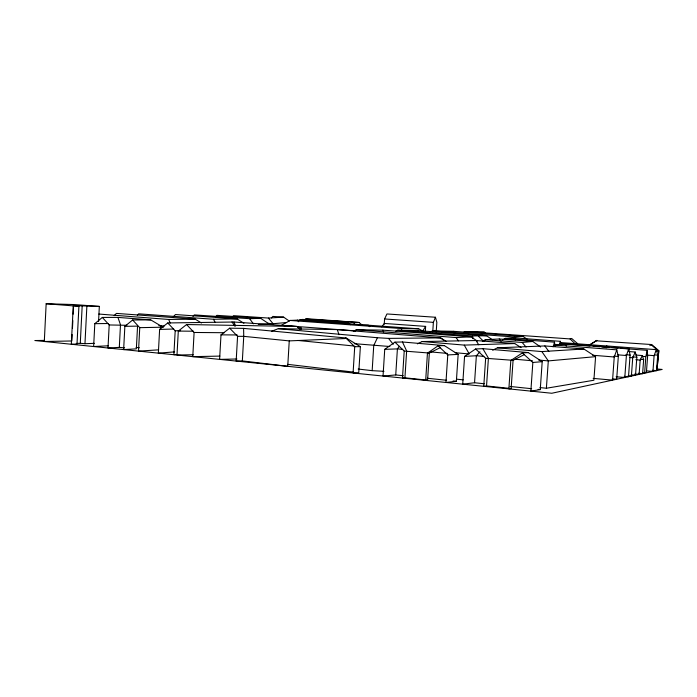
<?xml version="1.0" encoding="UTF-8"?>
<svg xmlns="http://www.w3.org/2000/svg" width="697" height="697" viewBox="0 0 697 697"><rect width="100%" height="100%" fill="white"/><g stroke="black" fill="none" stroke-linecap="round" stroke-linejoin="round"><path stroke-width="1.05" d="M98.556 321.561L99.331 306.41L73.647 304.537L46.159 303.744L44.303 341.504L71.817 340.972L72.139 334.543M78.927 306L73.246 305.887L71.321 344.257L77.01 344.03L78.927 306L74.196 305.652L99.331 306.41M72.462 328.113L72.845 320.611M73.168 314.181L73.542 306.68M76.287 343.455L80.286 343.299L82.185 305.817M80.286 343.299L84.964 343.708L86.872 306.157M124.859 326.344L137.562 326.126L136.351 348.848L123.639 349.598L124.859 326.344L132.639 319.984L139.749 327.66L163.011 327.198L150.726 319.879L117.932 317.405L102.328 317.423L94.809 323.678L93.642 346.531L108.34 345.79M102.328 317.423L109.194 324.959L108 347.995L119.309 347.385L124.632 347.838M119.309 347.385L120.485 324.793L117.932 317.405M139.749 327.66L138.511 351.114L158.628 349.842M301.017 329.62L297.027 326.475L234.026 322.014L167.759 322.955L159.622 329.42L158.35 353.135L174.59 351.889M167.759 322.955L175.191 330.796L173.884 354.721L177.125 354.451M300.067 329.341L297.027 326.475L186.569 324.541L178.301 331.075L176.994 355.034L193.235 354.747M186.569 324.541L194.106 332.469L192.773 356.646L219.904 356.097M229.662 328.182L237.572 336.32L243.75 336.355L289.246 340.894L345.015 338.55L345.79 337.993L354.721 346.697L353.091 372.991L358.746 372.729L360.375 346.644L346.209 338.001L243.593 328.383L229.662 328.182L220.993 334.856L219.607 359.382L236.919 358.981M237.572 336.32L236.161 361.072L242.338 360.907L287.739 366.326L289.246 340.894M242.338 360.907L243.75 336.355L243.593 328.383M383.977 371.318L372.163 370.656L373.74 345.564L377.434 337.731L388.525 338.393L440.591 337.879L446.106 341.338M384.23 324.323L384.57 318.965L386.948 313.955L435.451 317.248L436.845 322.284L436.217 331.946M440.6 347.454L429.352 353.039L427.583 380.196L425.675 380.396L427.444 353.135L438.099 345.799L447.77 354.93L445.958 382.461L456.369 381.294L458.147 354.39L444.346 345.599L402.457 341.983L394.929 342.149L384.727 349.354L383.036 376.049L395.739 374.942L403.319 375.735M395.739 374.942L397.403 348.901L399.303 346.304M394.929 342.149L404.208 351.079L402.483 378.027L404.922 377.8L427.583 380.196M404.922 377.8L406.639 350.974L402.457 341.983M425.292 331.772L425.64 326.388L384.291 323.452L381.79 326.884M432.75 331.798L433.368 322.354L435.451 317.248M524.475 354.52L513.07 360.34L511.136 388.551L508.871 388.882L510.814 360.515L522.367 352.917L532.848 362.466L530.861 391.122L540.245 389.606L542.196 361.673L528.282 352.577L482.855 348.666L475.615 348.97L464.568 356.42L462.721 384.178L474.552 382.749L484.249 383.759M474.552 382.749L476.365 355.731L479.972 351.802M475.615 348.97L485.652 358.284L483.762 386.321L486.541 385.955L511.136 388.551M486.541 385.955L488.414 358.101L482.855 348.666M539.975 387.584L546.387 388.246L548.304 360.907L541.857 351.584L497.449 347.803L492.631 350.225M497.449 347.803L544.854 345.939L583.92 348.997L595.587 356.664L593.896 380.248L546.387 388.246M552.39 346.636L555.161 345.067L616.801 349.842L614.249 356.986L612.567 380.135L593.164 378.393M616.801 349.842L618.317 356.498L616.662 379.255L612.332 378.863M555.161 345.067L564.361 343.909L628.746 348.735L626.403 355.514L624.8 377.495L616.131 376.763M628.746 348.735L630.097 355.069L628.502 376.694L624.207 376.328M628.746 351.549L635.211 352.037L632.737 357.761L631.386 376.075L628.136 375.805M635.211 352.037L636.849 357.212L635.525 375.178L631.194 374.82M635.734 355.043L642.242 355.548L640.177 360.079L639.123 374.402L634.801 374.045M642.242 355.548L643.653 359.556L642.608 373.653L638.304 373.296M642.495 372.79L644.629 372.973L645.84 356.62L647.182 350.321L620.199 348.291M606.137 347.873L606.669 345.947L656.347 349.659L654.108 355.653L652.941 371.423L646.546 370.9M656.347 349.659L657.698 355.156L656.548 370.647L652.279 370.29M658.822 350.643L656.975 369.776L658.822 350.643L651.634 344.545L649.857 345.634M559.578 344.431L560.414 341.33L513.41 337.766L505.229 338.393L502.415 340.066M553.226 346.757L554.498 342.157L505.229 338.393L503.678 339.709M422.312 331.641L425.64 326.388M271.49 317.989L272.797 316.429L283.635 317.135L289.246 321.038M232.328 317.091L233.556 315.671L268.389 318.059L283.635 317.135M215.617 316.804L216.915 315.349L260.643 318.329L269.042 323.887L258.317 324.462M192.938 316.421L194.324 314.905L249.596 318.686L260.643 318.329M173.292 316.874L175.452 314.539L237.041 318.904L243.924 323.277M137.3 315.262L138.694 313.824L213.448 319.261L237.041 318.904M114.186 315.61L116.39 313.397L195.247 319.165L201.45 323.016M484.006 340.964L485.539 339.692L499.252 338.986L532.7 341.469L540.611 346.993M354.059 331.484L356.568 329.707L382.906 330.143L471.024 336.825L477.271 341.051M588.904 345.372L596.188 340.798L651.634 344.545M589.261 345.181L596.902 340.38L596.188 340.798M395.94 331.319L397.682 330.23L418.052 330.631L486.567 335.754L492.352 339.718M482.821 341.312L485.539 339.692L522.175 342.48L532.7 341.469M423.123 331.249L418.679 328.81L297.445 320.123L290.091 320.454L281.327 325.351L355.566 330.883M644.629 372.973L646.441 371.963L647.635 355.932L647.182 350.321M395.783 331.267L397.682 330.23L472.514 335.945L486.567 335.754M353.762 331.223L356.568 329.707L456.091 337.583L471.024 336.825M417.398 343.856L422.182 341.539L476.103 340.537L514.708 343.551L521.086 347.585M345.015 338.55L345.79 337.993M429.552 332.155L432.558 330.918L453.329 331.302L522.924 336.32L527.132 339.256M463.601 332.295L465.518 331.511L484.075 331.807L485.617 333.21M271.394 331.345L278.295 328.688L337.27 329.585L440.591 337.879L443.911 340.441M465.518 331.511L570.059 338.925L571.662 338.463L577.647 343.682M595.587 356.664L548.304 360.907L538.668 360.044M267.753 323.338L273.093 323.713L286.667 322.519M532.848 362.466L542.196 361.673M510.814 360.515L513.07 360.34M432.558 330.918L514.22 336.965L522.924 336.32M485.652 358.284L511.999 360.244M541.857 351.584L583.92 348.997M464.568 356.42L476.365 355.731L483.918 356.42M522.367 352.917L528.282 352.577M447.77 354.93L458.147 354.39M427.444 353.135L429.352 353.039L404.208 351.079M84.964 343.708L94.322 343.333M299.179 328.121L301.331 328.034L298.177 327.808M384.727 349.354L397.403 348.901L402.727 349.38M175.191 330.796L180.575 330.622M438.099 345.799L444.346 345.599M422.182 341.539L464.254 345.102L514.708 343.551M159.622 329.42L173.684 329.019M359.155 325.473L368.373 325.203L369.793 326.684M348.265 322.72L299.832 319.714L302.698 319.418L348.265 322.72L350.626 324.706M358.955 322.484L306.95 318.721L305.286 319.13L358.955 322.484L362.152 325.055M44.625 340.389L34.85 340.537L551.78 393.256L662.15 369.436L656.722 368.966M109.194 324.959L126.889 325.29M98.852 314.051L168.683 319.461L195.247 319.165M94.809 323.678L108.444 323.521M354.721 346.697L360.375 346.644M132.639 319.984L150.726 319.879M220.993 334.856L237.207 334.952M194.106 332.469L224.469 332.722M178.301 331.075L193.452 331.223M290.091 320.454L401.132 328.522L418.679 328.81M389.867 346.514L354.303 343.673M384.57 318.965L433.368 322.354M656.199 350.966L658.369 351.122L651.312 344.762M560.275 342.532L606.913 345.991M559.935 343.717L582.361 345.407M583.485 345.538L589.967 346.017M593.208 346.261L599.681 346.749M601.842 346.914L609.396 347.481M611.557 347.646L618.039 348.134M654.492 354.912L657.698 355.156M646.642 355.078L654.108 355.653M625.793 354.738L630.097 355.069M642.625 356.376L645.84 356.62M632.519 356.873L636.849 357.212M629.478 357.517L632.737 357.761M617.725 354.843L626.403 355.514M640.421 359.303L643.653 359.556M635.856 359.739L640.177 360.079M160.868 327.032L163.011 327.198M46.159 303.744L73.246 305.887M613.979 356.15L618.317 356.498M592.659 355.252L614.249 356.986M158.777 325.63L164.196 326.065M136.089 347.446L139.304 347.725M455.219 352.717L469.229 353.963L464.254 345.102M515.214 359.234L532.482 360.793M430.441 351.88L447.491 353.423M278.295 328.688L377.434 337.731M297.715 340.441L353.893 346M456.718 379.185L463.174 379.848M510.091 386.46L531.628 388.708M538.093 389.379L540.245 389.606M427.139 378.236L446.62 380.274M453.12 380.954L456.369 381.294M358.153 369.044L372.163 370.656M287.6 364.339L353.362 372.093M570.059 338.925L575.051 343.717M478.386 336.181L483.57 341.338M564.361 343.909L566.365 346.104M514.22 336.965L515.606 338.568M513.41 337.766L515.301 339.979M522.175 342.48L526.035 347.019M268.389 318.059L273.093 323.713M388.525 338.393L393.23 344.292M513.855 337.784L515.161 339.439M499.252 338.986L501.108 341.338M297.445 320.123L298.699 321.753M249.596 318.686L253.394 323.826M544.854 345.939L548.861 351.506M456.091 337.583L458.417 340.85M232.014 321.927L234.898 326.222M476.103 340.537L478.7 344.788M353.701 322.58L354.747 324.366M213.448 319.261L215.042 322.075M453.329 331.302L454.183 332.974M401.132 328.522L402.352 331.084M168.683 319.461L170.234 323.068M418.052 330.631L418.792 332.391M382.906 330.143L383.629 332.016M234.026 322.014L235.508 325.891M337.27 329.585L338.986 334.665M472.514 335.945L473.036 338.716M554.498 342.157L555.082 346.139M560.414 341.33L560.815 344.213"/></g></svg>
